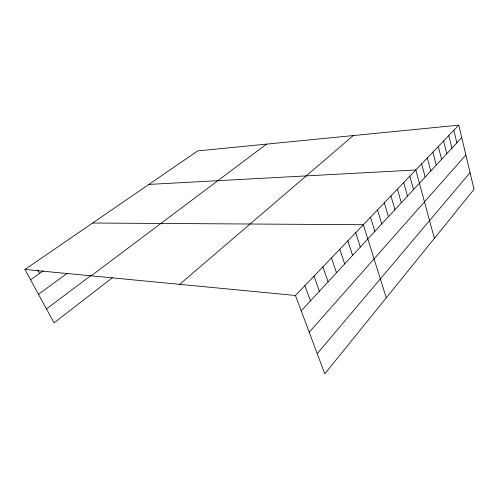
<?xml version="1.0" encoding="UTF-8"?>
<svg xmlns="http://www.w3.org/2000/svg" width="499" height="499" viewBox="0 0 499 499"><rect width="100%" height="100%" fill="white"/><g stroke="black" fill="none" stroke-linecap="round" stroke-linejoin="round"><path stroke-width="0.75" d="M317.221 353.648L470.07 172.604M309.212 332.24L465.885 155.021M301.215 310.84L461.731 137.587M295.47 295.483L458.774 125.162L474.05 189.314L324.768 373.838L295.47 295.483L24.95 269.46L54.048 322.878L112.4 277.706M179.677 284.343L353.292 135.566M46.451 308.925L90.893 275.567M91.174 275.828L266.497 144.13M38.473 294.279L67.271 273.358M30.57 279.777L43.294 270.838M24.95 269.46L197.698 150.916L458.774 125.162M148.864 184.424L415.817 169.966L434.361 238.379M92.614 223.028L363.322 224.718L386.27 297.822M37.699 270.065L39.533 273.477M304.895 285.653L310.453 300.872M314.021 276.134L319.404 291.204M322.872 266.903L328.086 281.835M331.455 257.958L336.501 272.753M339.775 249.275L344.672 263.934M347.853 240.849L352.606 255.369M355.7 232.665L360.309 247.055M370.507 217.221L374.861 231.349M377.506 209.923L381.735 223.926M384.317 202.819L388.434 216.703M390.948 195.901L394.952 209.667M397.404 189.165L401.308 202.812M403.697 182.603L407.496 196.126M409.835 176.203L413.534 189.614M421.649 163.884L425.16 177.064M427.337 157.946L430.762 171.014M432.895 152.151L436.232 165.113M438.315 146.494L441.578 159.343M443.611 140.974L446.792 153.717M448.782 135.578L451.888 148.215M453.834 130.308L456.866 142.839"/></g></svg>
